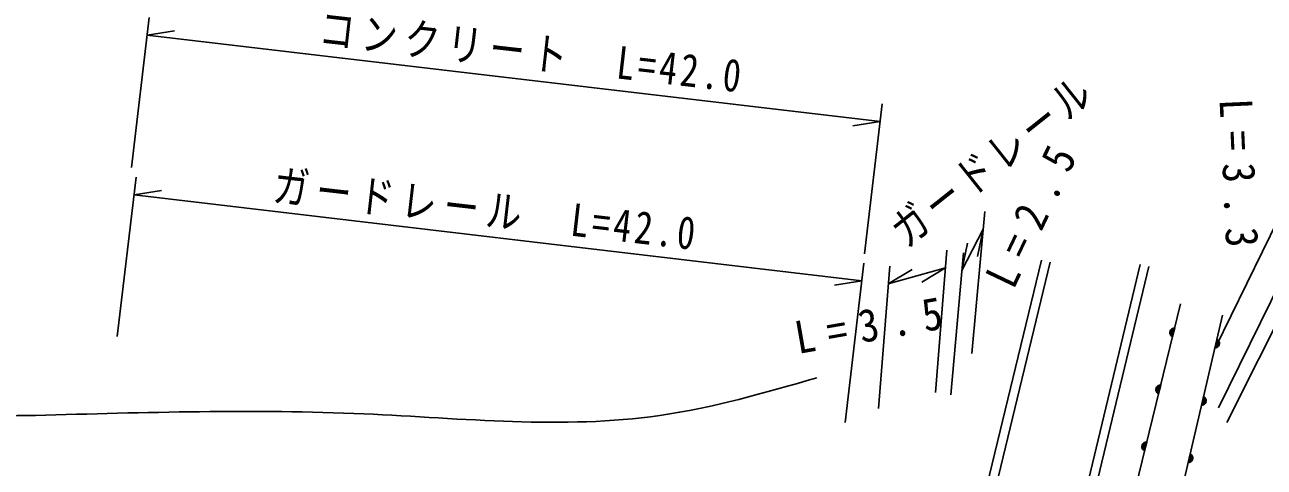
# Model space of a CAD drawing. Units: millimetres, scale not verified. Extents: x 40000 to 680000, y 20000 to 380000.
# Drawn here: x 499968 to 569474, y 319466 to 344266 of the extents above; entities that cross this region are included whole.
import ezdxf

# ---------------------------------------------------------------- set-up
doc = ezdxf.new("R2010")
doc.units = ezdxf.units.MM
doc.header["$LTSCALE"] = 1000
doc.layers.add('M-BGD', color=7, linetype='Continuous', lineweight=25)
doc.styles.add('ＭＳ ゴシック', font='')
doc.styles.get('ＭＳ ゴシック').set_extended_font_data('MS Gothic')

msp = doc.modelspace()

# ---------------------------------------------------------------- linework, layer by layer
at = {"layer": 'M-BGD'}
for p, q in [((505956, 336268), (506944, 344673)), ((506827, 343680), (508366, 343922)), ((506827, 343680), (547937, 338848)), ((548054, 339841), (547066, 331436)), ((547937, 338848), (546399, 338606)), ((505156, 326788), (506213, 335725)), ((506095, 334732), (507634, 334973)), ((506095, 334732), (546906, 329907)), ((553798, 333803), (553075, 325836)), ((566736, 326177), (570265, 333356)), ((552523, 330496), (553708, 332807)), ((553708, 332807), (553398, 331281)), ((551677, 331637), (551047, 323662)), ((552523, 330496), (552834, 332022)), ((547023, 330900), (545966, 321963)), ((556991, 331070), (551159, 307025)), ((557477, 330952), (551668, 307002)), ((551891, 323524), (552614, 331491)), ((547839, 322766), (548470, 330741)), ((548391, 329744), (551598, 330640)), ((548391, 329744), (549723, 330552)), ((551598, 330640), (550267, 329832)), ((562515, 330833), (556726, 306684)), ((557229, 306637), (563002, 330717)), ((546906, 329907), (545367, 329666)), ((570438, 329976), (566909, 322796)), ((567374, 321965), (570961, 329116)), ((564197, 326974), (564244, 327168)), ((564285, 327209), (564214, 326918)), ((564236, 326882), (564322, 327231)), ((564358, 327253), (564258, 326846)), ((564285, 326829), (564389, 327256)), ((564421, 327259), (564311, 326812)), ((566731, 326159), (566835, 326607)), ((566862, 326590), (566763, 326161)), ((566794, 326164), (566889, 326574)), ((566912, 326538), (566830, 326187)), ((566866, 326209), (566934, 326502)), ((566952, 326446), (566907, 326251)), ((563413, 323774), (563460, 323968)), ((563501, 324010), (563430, 323718)), ((563452, 323682), (563537, 324032)), ((563574, 324054), (563474, 323646)), ((563500, 323629), (563605, 324056)), ((563637, 324059), (563527, 323612)), ((565985, 322946), (566089, 323394)), ((566116, 323378), (566016, 322949)), ((566048, 322952), (566143, 323361)), ((566165, 323325), (566084, 322974)), ((566120, 322997), (566188, 323289)), ((566206, 323234), (566161, 323039)), ((562628, 320574), (562676, 320768)), ((562717, 320810), (562646, 320518)), ((562668, 320482), (562753, 320832)), ((562790, 320854), (562690, 320446)), ((562716, 320429), (562821, 320856)), ((562853, 320859), (562743, 320412)), ((565239, 319734), (565343, 320182)), ((565370, 320165), (565270, 319737)), ((565302, 319740), (565397, 320149)), ((565419, 320113), (565338, 319762)), ((565374, 319784), (565442, 320077)), ((565460, 320021), (565414, 319826))]:
    msp.add_line(p, q, dxfattribs=at)
msp.add_lwpolyline([(567127, 327996), (563396, 311933), (560867, 312629), (564787, 328628)], dxfattribs=at)
for points in [[(564336, 326785), (564282, 326819), (564241, 326860), (564204, 326920), (564187, 326976), (564182, 327039), (564201, 327117), (564235, 327170), (564276, 327212), (564336, 327248), (564392, 327266), (564455, 327271)], [(566811, 326633), (566865, 326600), (566906, 326559), (566944, 326499), (566962, 326444), (566968, 326381), (566950, 326303), (566916, 326249), (566876, 326207), (566816, 326170), (566760, 326152), (566697, 326146)], [(563552, 323585), (563498, 323619), (563457, 323660), (563420, 323721), (563403, 323776), (563398, 323839), (563417, 323917), (563450, 323971), (563491, 324012), (563552, 324049), (563608, 324066), (563671, 324071)], [(566064, 323420), (566118, 323387), (566160, 323347), (566198, 323287), (566216, 323231), (566221, 323168), (566203, 323090), (566170, 323037), (566130, 322995), (566070, 322957), (566014, 322939), (565951, 322933)], [(562767, 320386), (562714, 320419), (562673, 320460), (562636, 320521), (562619, 320577), (562614, 320640), (562633, 320717), (562666, 320771), (562707, 320812), (562768, 320849), (562823, 320866), (562887, 320871)], [(565318, 320208), (565372, 320175), (565414, 320134), (565451, 320074), (565469, 320019), (565475, 319956), (565457, 319878), (565424, 319824), (565384, 319782), (565324, 319745), (565268, 319727), (565205, 319721)]]:
    msp.add_lwpolyline(points, close=True, dxfattribs=at)
msp.add_open_spline([(406027, 304824), (413321, 306810), (420616, 308797), (427977, 310554), (435069, 312247), (442224, 313728), (449486, 314433), (453902, 314861), (458357, 315003), (462709, 315755), (470026, 317009), (477042, 319999), (484345, 321309), (489663, 322243), (495128, 322314), (500565, 322366), (506712, 322538), (512822, 322728), (518989, 322455), (524541, 322208), (530140, 321587), (535576, 322366), (538547, 322793), (541469, 323637), (544392, 324482)], degree=3, knots=[0, 0, 0, 0, 1, 1, 1, 2, 2, 2, 3, 3, 3, 4, 4, 4, 5, 5, 5, 6, 6, 6, 7, 7, 7, 8, 8, 8, 8], dxfattribs=at)

# ---------------------------------------------------------------- texts
at = {"layer": 'M-BGD', "char_height": 1833, "attachment_point": 7, "style": 'ＭＳ ゴシック'}
for s, insert, rotation in [('\\T1.2;\\W0.8;コンクリート\u3000L=42.0', (516376, 343064), 353.5), ('\\T1.15;\\W0.8;ガードレール', (549493, 331618), 38.5), ('\\T1.61;\\W0.9;L=3.3', (566936, 340099), 272.6), ('\\T1.61;\\W0.9;L=2.5', (555437, 329348), 64.5), ('\\T1.2;\\W0.8;ガードレール\u3000L=42.0', (513808, 334279), 353.4), ('\\T1.61;\\W0.9;L=3.5', (543332, 325782), 9.9)]:
    msp.add_mtext(s, dxfattribs=dict(at, insert=insert, rotation=rotation))

doc.saveas('drawing.dxf')
